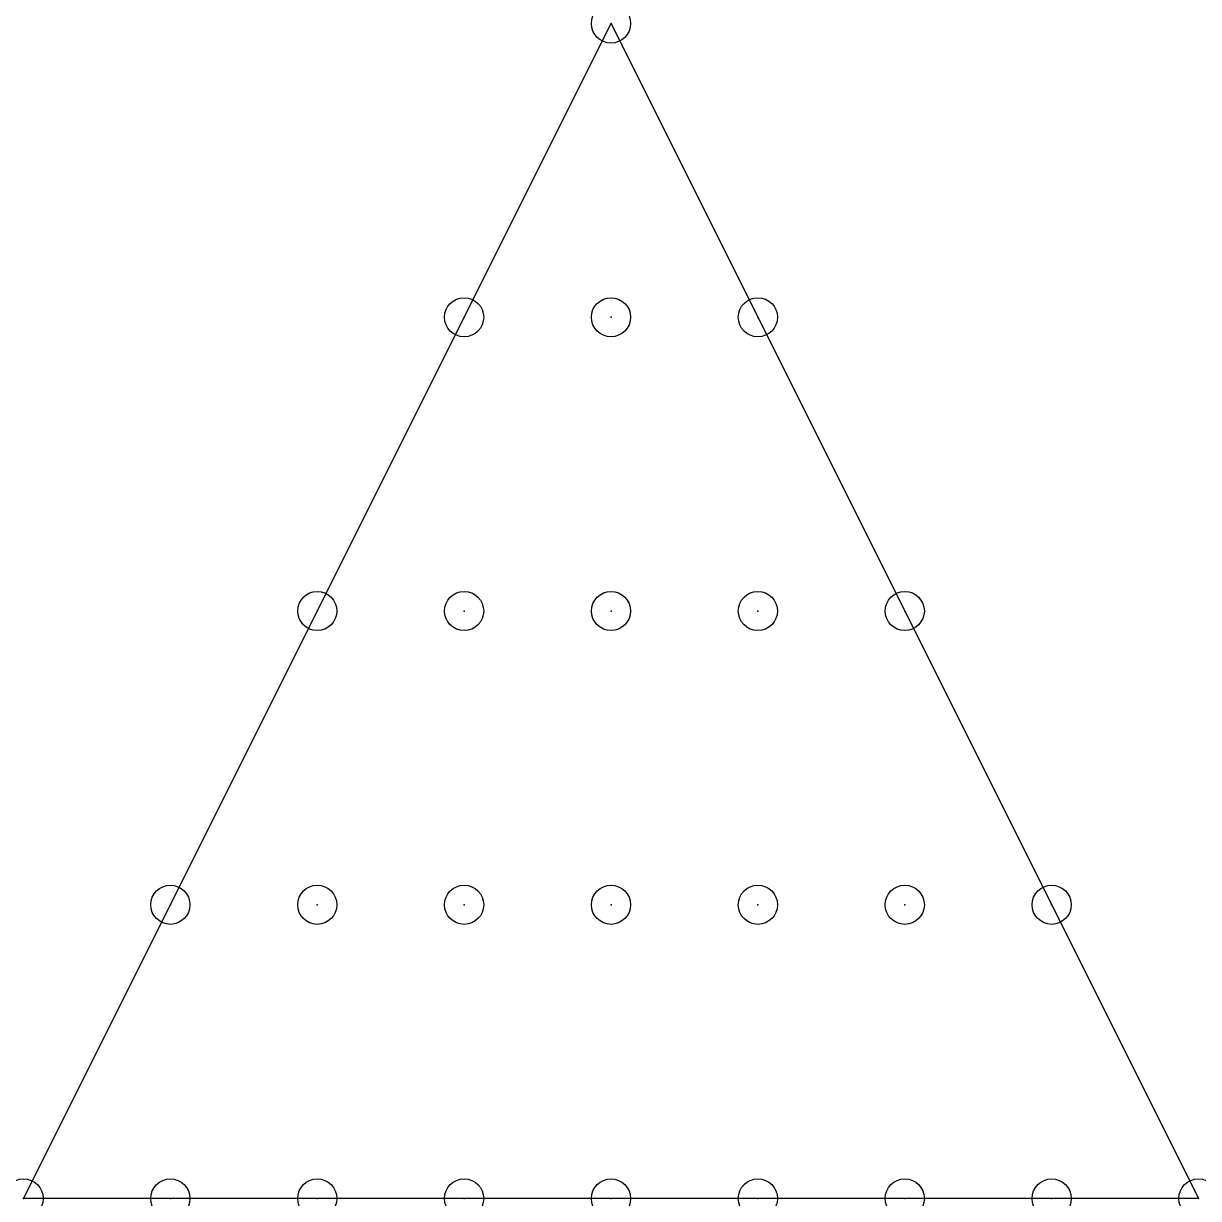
# Model space of a CAD drawing. Header units: millimetres. Extents: x -3 to 3, y -3 to 3.
import ezdxf

# ---------------------------------------------------------------- set-up
doc = ezdxf.new("R2010")
doc.units = ezdxf.units.MM
doc.header["$PDMODE"] = 32
doc.header["$PDSIZE"] = 0.2
doc.layers.add('polygon', color=1, linetype='Continuous', lineweight=30)

msp = doc.modelspace()

# ---------------------------------------------------------------- linework, layer by layer
for p in [(0, 3), (-0.75, 1.5), (0, 1.5), (0.75, 1.5), (-1.5, 0), (-0.75, 0), (0, 0), (0.75, 0), (1.5, 0), (-2.25, -1.5), (-1.5, -1.5), (-0.75, -1.5), (0, -1.5), (0.75, -1.5), (1.5, -1.5), (2.25, -1.5), (-3, -3), (-2.25, -3), (-1.5, -3), (-0.75, -3), (0, -3), (0.75, -3), (1.5, -3), (2.25, -3), (3, -3)]:
    msp.add_point(p)
at = {"layer": 'polygon'}
msp.add_lwpolyline([(-3, -3), (0, 3), (3, -3), (-3, -3)], dxfattribs=at)

doc.saveas('drawing.dxf')
